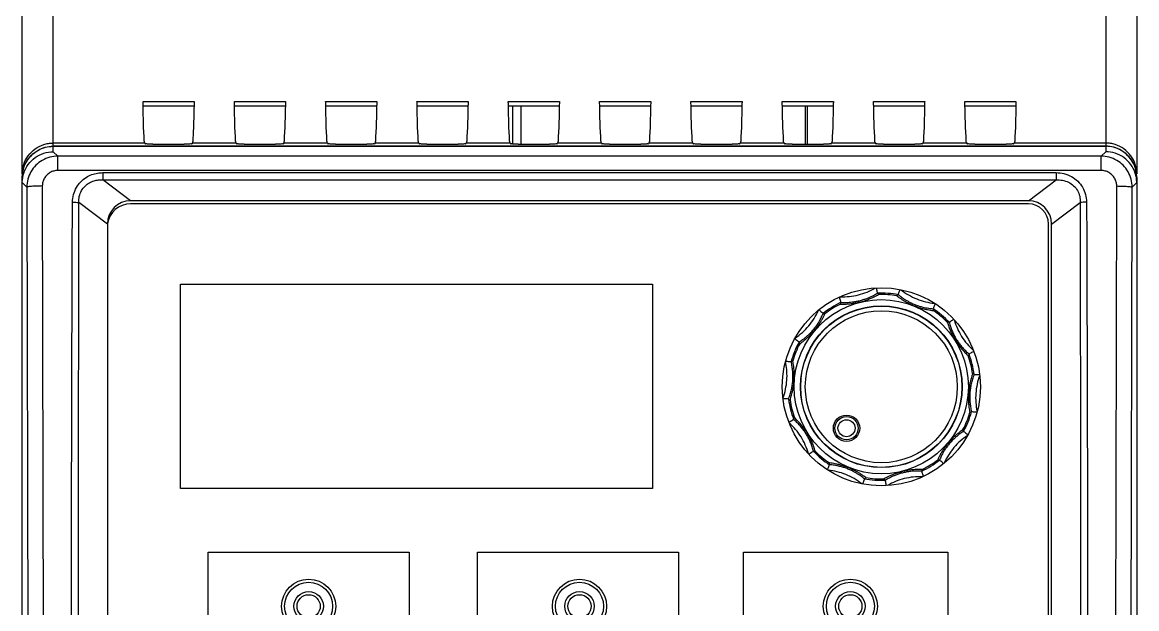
# Model space of a CAD drawing. Header units: millimetres. Extents: x 0 to 1371, y 0 to 812.
# Drawn here: x 280.2 to 352.2, y 735 to 772.9 of the extents above; entities that cross this region are included whole.
import ezdxf

# ---------------------------------------------------------------- set-up
doc = ezdxf.new("R2010")
doc.units = ezdxf.units.MM
for name, color, linetype in [('A_PWR_BD_PF4M_3PH_440V_new_BL39', 7, 'Continuous'), ('NAMEPLATE_new_view_1_BL28', 7, 'Continuous'), ('VFD_EL_FRAME_A_BODY_new_vie_BL0', 7, 'Continuous'), ('VFD_EL_FRAME_A_KEYCOVER_ne_BL22', 7, 'Continuous'), ('VFD_EL_KNOB_new_view_1_BL47', 7, 'Continuous')]:
    doc.layers.add(name, color=color, linetype=linetype)

# ---------------------------------------------------------------- blocks, each defined once
blk = doc.blocks.new('VFD_EL_FRAME_A_BODY_NEW_VIE_BL0', base_point=(182.203, 233.585))
at = {"layer": 'VFD_EL_FRAME_A_BODY_new_vie_BL0', "color": 7, "linetype": 'Continuous'}
for p, q in [((216.203, 314.585), (216.203, 288.627)), ((218.203, 312.585), (218.203, 286.836)), ((148.203, 288.627), (148.203, 306.085)), ((146.203, 286.836), (146.203, 304.085)), ((154.003, 291.522), (157.304, 291.522)), ((154.003, 291.236), (157.304, 291.236)), ((159.903, 291.522), (163.204, 291.522)), ((159.903, 291.236), (163.204, 291.236)), ((165.803, 291.522), (169.104, 291.522)), ((165.803, 291.236), (169.104, 291.236)), ((171.703, 291.522), (175.004, 291.522)), ((171.703, 291.236), (175.004, 291.236)), ((177.603, 291.522), (180.904, 291.522)), ((177.603, 291.236), (180.904, 291.236)), ((183.503, 291.522), (186.804, 291.522)), ((183.503, 291.236), (186.804, 291.236)), ((189.403, 291.522), (192.704, 291.522)), ((189.403, 291.236), (192.704, 291.236)), ((195.303, 291.522), (198.604, 291.522)), ((195.303, 291.236), (198.604, 291.236)), ((201.203, 291.522), (204.504, 291.522)), ((201.203, 291.236), (204.504, 291.236)), ((207.103, 291.522), (210.404, 291.522)), ((207.103, 291.236), (210.404, 291.236)), ((148.203, 288.835), (154.116, 288.835)), ((154.116, 288.835), (154.145, 288.777)), ((154.645, 288.76), (156.662, 288.76)), ((157.191, 288.835), (157.162, 288.777)), ((157.191, 288.835), (160.016, 288.835)), ((160.016, 288.835), (160.045, 288.777)), ((160.545, 288.76), (162.562, 288.76)), ((163.091, 288.835), (163.062, 288.777)), ((163.091, 288.835), (165.916, 288.835)), ((165.916, 288.835), (165.945, 288.777)), ((166.445, 288.76), (168.462, 288.76)), ((168.991, 288.835), (168.962, 288.777)), ((168.991, 288.835), (171.816, 288.835)), ((171.816, 288.835), (171.845, 288.777)), ((172.345, 288.76), (174.362, 288.76)), ((174.891, 288.835), (174.862, 288.777)), ((174.891, 288.835), (177.716, 288.835)), ((177.716, 288.835), (177.745, 288.777)), ((178.245, 288.76), (180.262, 288.76)), ((180.791, 288.835), (180.762, 288.777)), ((180.791, 288.835), (183.616, 288.835)), ((183.616, 288.835), (183.645, 288.777)), ((184.145, 288.76), (186.162, 288.76)), ((186.691, 288.835), (186.662, 288.777)), ((186.691, 288.835), (189.516, 288.835)), ((189.516, 288.835), (189.545, 288.777)), ((190.045, 288.76), (192.062, 288.76)), ((192.591, 288.835), (192.562, 288.777)), ((192.591, 288.835), (195.416, 288.835)), ((195.416, 288.835), (195.445, 288.777)), ((195.945, 288.76), (197.962, 288.76)), ((198.491, 288.835), (198.462, 288.777)), ((198.491, 288.835), (201.316, 288.835)), ((201.316, 288.835), (201.345, 288.777)), ((201.845, 288.76), (203.862, 288.76)), ((204.391, 288.835), (204.362, 288.777)), ((204.391, 288.835), (207.216, 288.835)), ((207.216, 288.835), (207.245, 288.777)), ((207.745, 288.76), (209.762, 288.76)), ((210.291, 288.835), (210.262, 288.777)), ((210.291, 288.835), (216.203, 288.835)), ((216.203, 288.627), (148.203, 288.627))]:
    blk.add_line(p, q, dxfattribs=at)
for points, start_tangent, end_tangent in [([(154.009, 291.236), (154.003, 291.522)], (-0.022482, 0.999747), (-0.018676, 0.999826)), ([(154.093, 288.905), (154.085, 289.057), (154.055, 289.592), (154.027, 290.422), (154.009, 291.236)], (-0.182701, 0.983169), (-0.022482, 0.999747)), ([(157.298, 291.236), (157.279, 290.422), (157.252, 289.592), (157.222, 289.057), (157.191, 288.835)], (-0.022482, -0.999747), (-0.447105, -0.894482)), ([(157.304, 291.522), (157.298, 291.236)], (-0.018676, -0.999826), (-0.022482, -0.999747)), ([(159.909, 291.236), (159.903, 291.522)], (-0.022482, 0.999747), (-0.018676, 0.999826)), ([(159.993, 288.905), (159.985, 289.057), (159.955, 289.592), (159.927, 290.422), (159.909, 291.236)], (-0.182701, 0.983169), (-0.022482, 0.999747)), ([(163.198, 291.236), (163.179, 290.422), (163.152, 289.592), (163.122, 289.057), (163.091, 288.835)], (-0.022482, -0.999747), (-0.447105, -0.894482)), ([(163.204, 291.522), (163.198, 291.236)], (-0.018676, -0.999826), (-0.022482, -0.999747)), ([(165.809, 291.236), (165.803, 291.522)], (-0.022482, 0.999747), (-0.018676, 0.999826)), ([(165.893, 288.905), (165.885, 289.057), (165.855, 289.592), (165.827, 290.422), (165.809, 291.236)], (-0.182701, 0.983169), (-0.022482, 0.999747)), ([(169.098, 291.236), (169.079, 290.422), (169.052, 289.592), (169.022, 289.057), (168.991, 288.835)], (-0.022482, -0.999747), (-0.447105, -0.894482)), ([(169.104, 291.522), (169.098, 291.236)], (-0.018676, -0.999826), (-0.022482, -0.999747)), ([(171.709, 291.236), (171.703, 291.522)], (-0.022482, 0.999747), (-0.018676, 0.999826)), ([(171.793, 288.905), (171.785, 289.057), (171.755, 289.592), (171.727, 290.422), (171.709, 291.236)], (-0.182701, 0.983169), (-0.022482, 0.999747)), ([(174.998, 291.236), (174.979, 290.422), (174.952, 289.592), (174.922, 289.057), (174.891, 288.835)], (-0.022482, -0.999747), (-0.447105, -0.894482)), ([(175.004, 291.522), (174.998, 291.236)], (-0.018676, -0.999826), (-0.022482, -0.999747)), ([(177.609, 291.236), (177.603, 291.522)], (-0.022482, 0.999747), (-0.018676, 0.999826)), ([(177.693, 288.905), (177.685, 289.057), (177.655, 289.592), (177.627, 290.422), (177.609, 291.236)], (-0.182701, 0.983169), (-0.022482, 0.999747)), ([(180.898, 291.236), (180.879, 290.422), (180.852, 289.592), (180.822, 289.057), (180.791, 288.835)], (-0.022482, -0.999747), (-0.447105, -0.894482)), ([(180.904, 291.522), (180.898, 291.236)], (-0.018676, -0.999826), (-0.022482, -0.999747)), ([(183.509, 291.236), (183.503, 291.522)], (-0.022482, 0.999747), (-0.018676, 0.999826)), ([(183.593, 288.905), (183.585, 289.057), (183.555, 289.592), (183.527, 290.422), (183.509, 291.236)], (-0.182701, 0.983169), (-0.022482, 0.999747)), ([(186.798, 291.236), (186.779, 290.422), (186.752, 289.592), (186.722, 289.057), (186.691, 288.835)], (-0.022482, -0.999747), (-0.447105, -0.894482)), ([(186.804, 291.522), (186.798, 291.236)], (-0.018676, -0.999826), (-0.022482, -0.999747)), ([(189.409, 291.236), (189.403, 291.522)], (-0.022482, 0.999747), (-0.018676, 0.999826)), ([(189.493, 288.905), (189.485, 289.057), (189.455, 289.592), (189.427, 290.422), (189.409, 291.236)], (-0.182701, 0.983169), (-0.022482, 0.999747)), ([(192.698, 291.236), (192.679, 290.422), (192.652, 289.592), (192.622, 289.057), (192.591, 288.835)], (-0.022482, -0.999747), (-0.447105, -0.894482)), ([(192.704, 291.522), (192.698, 291.236)], (-0.018676, -0.999826), (-0.022482, -0.999747)), ([(195.309, 291.236), (195.303, 291.522)], (-0.022482, 0.999747), (-0.018676, 0.999826)), ([(195.393, 288.905), (195.385, 289.057), (195.355, 289.592), (195.327, 290.422), (195.309, 291.236)], (-0.182701, 0.983169), (-0.022482, 0.999747)), ([(198.598, 291.236), (198.579, 290.422), (198.552, 289.592), (198.522, 289.057), (198.491, 288.835)], (-0.022482, -0.999747), (-0.447105, -0.894482)), ([(198.604, 291.522), (198.598, 291.236)], (-0.018676, -0.999826), (-0.022482, -0.999747)), ([(201.209, 291.236), (201.203, 291.522)], (-0.022482, 0.999747), (-0.018676, 0.999826)), ([(201.293, 288.905), (201.285, 289.057), (201.255, 289.592), (201.227, 290.422), (201.209, 291.236)], (-0.182701, 0.983169), (-0.022482, 0.999747)), ([(204.498, 291.236), (204.479, 290.422), (204.452, 289.592), (204.422, 289.057), (204.391, 288.835)], (-0.022482, -0.999747), (-0.447105, -0.894482)), ([(204.504, 291.522), (204.498, 291.236)], (-0.018676, -0.999826), (-0.022482, -0.999747)), ([(207.109, 291.236), (207.103, 291.522)], (-0.022482, 0.999747), (-0.018676, 0.999826)), ([(207.193, 288.905), (207.185, 289.057), (207.155, 289.592), (207.127, 290.422), (207.109, 291.236)], (-0.182701, 0.983169), (-0.022482, 0.999747)), ([(210.398, 291.236), (210.379, 290.422), (210.352, 289.592), (210.322, 289.057), (210.291, 288.835)], (-0.022482, -0.999747), (-0.447105, -0.894482)), ([(210.404, 291.522), (210.398, 291.236)], (-0.018676, -0.999826), (-0.022482, -0.999747)), ([(146.203, 286.836), (146.301, 287.454), (146.585, 288.011), (147.028, 288.453), (147.585, 288.737), (147.891, 288.81)], (0, 1), (0.98769, 0.156426)), ([(147.891, 288.81), (148.203, 288.835)], (0.98769, 0.156426), (1, 0)), ([(154.116, 288.835), (154.093, 288.905)], (-0.447105, 0.894482), (-0.182701, 0.983169)), ([(154.645, 288.76), (154.457, 288.761), (154.295, 288.765), (154.185, 288.77), (154.145, 288.777)], (-1, 0), (-0.447105, 0.894482)), ([(157.162, 288.777), (157.122, 288.77), (157.012, 288.765), (156.85, 288.761), (156.662, 288.76)], (-0.447105, -0.894482), (-1, 0)), ([(160.016, 288.835), (159.993, 288.905)], (-0.447105, 0.894482), (-0.182701, 0.983169)), ([(160.545, 288.76), (160.357, 288.761), (160.195, 288.765), (160.085, 288.77), (160.045, 288.777)], (-1, 0), (-0.447105, 0.894482)), ([(163.062, 288.777), (163.022, 288.77), (162.912, 288.765), (162.75, 288.761), (162.562, 288.76)], (-0.447105, -0.894482), (-1, 0)), ([(165.916, 288.835), (165.893, 288.905)], (-0.447105, 0.894482), (-0.182701, 0.983169)), ([(166.445, 288.76), (166.257, 288.761), (166.095, 288.765), (165.985, 288.77), (165.945, 288.777)], (-1, 0), (-0.447105, 0.894482)), ([(168.962, 288.777), (168.922, 288.77), (168.812, 288.765), (168.65, 288.761), (168.462, 288.76)], (-0.447105, -0.894482), (-1, 0)), ([(171.816, 288.835), (171.793, 288.905)], (-0.447105, 0.894482), (-0.182701, 0.983169)), ([(172.345, 288.76), (172.157, 288.761), (171.995, 288.765), (171.885, 288.77), (171.845, 288.777)], (-1, 0), (-0.447105, 0.894482)), ([(174.862, 288.777), (174.822, 288.77), (174.712, 288.765), (174.55, 288.761), (174.362, 288.76)], (-0.447105, -0.894482), (-1, 0)), ([(177.716, 288.835), (177.693, 288.905)], (-0.447105, 0.894482), (-0.182701, 0.983169)), ([(178.245, 288.76), (178.057, 288.761), (177.895, 288.765), (177.785, 288.77), (177.745, 288.777)], (-1, 0), (-0.447105, 0.894482)), ([(180.762, 288.777), (180.722, 288.77), (180.612, 288.765), (180.45, 288.761), (180.262, 288.76)], (-0.447105, -0.894482), (-1, 0)), ([(183.616, 288.835), (183.593, 288.905)], (-0.447105, 0.894482), (-0.182701, 0.983169)), ([(184.145, 288.76), (183.957, 288.761), (183.795, 288.765), (183.685, 288.77), (183.645, 288.777)], (-1, 0), (-0.447105, 0.894482)), ([(186.662, 288.777), (186.622, 288.77), (186.512, 288.765), (186.35, 288.761), (186.162, 288.76)], (-0.447105, -0.894482), (-1, 0)), ([(189.516, 288.835), (189.493, 288.905)], (-0.447105, 0.894482), (-0.182701, 0.983169)), ([(190.045, 288.76), (189.857, 288.761), (189.695, 288.765), (189.585, 288.77), (189.545, 288.777)], (-1, 0), (-0.447105, 0.894482)), ([(192.562, 288.777), (192.522, 288.77), (192.412, 288.765), (192.25, 288.761), (192.062, 288.76)], (-0.447105, -0.894482), (-1, 0)), ([(195.416, 288.835), (195.393, 288.905)], (-0.447105, 0.894482), (-0.182701, 0.983169)), ([(195.945, 288.76), (195.757, 288.761), (195.595, 288.765), (195.485, 288.77), (195.445, 288.777)], (-1, 0), (-0.447105, 0.894482)), ([(198.462, 288.777), (198.422, 288.77), (198.312, 288.765), (198.15, 288.761), (197.962, 288.76)], (-0.447105, -0.894482), (-1, 0)), ([(201.316, 288.835), (201.293, 288.905)], (-0.447105, 0.894482), (-0.182701, 0.983169)), ([(201.845, 288.76), (201.657, 288.761), (201.495, 288.765), (201.385, 288.77), (201.345, 288.777)], (-1, 0), (-0.447105, 0.894482)), ([(204.362, 288.777), (204.322, 288.77), (204.212, 288.765), (204.05, 288.761), (203.862, 288.76)], (-0.447105, -0.894482), (-1, 0)), ([(207.216, 288.835), (207.193, 288.905)], (-0.447105, 0.894482), (-0.182701, 0.983169)), ([(207.745, 288.76), (207.557, 288.761), (207.395, 288.765), (207.285, 288.77), (207.245, 288.777)], (-1, 0), (-0.447105, 0.894482)), ([(210.262, 288.777), (210.222, 288.77), (210.112, 288.765), (209.95, 288.761), (209.762, 288.76)], (-0.447105, -0.894482), (-1, 0)), ([(216.516, 288.81), (216.203, 288.835)], (-0.98769, 0.156427), (-1, 0)), ([(218.203, 286.836), (218.106, 287.454), (217.821, 288.011), (217.379, 288.453), (216.821, 288.737), (216.516, 288.81)], (0, 1), (-0.98769, 0.156427)), ([(146.203, 286.626), (146.301, 287.244), (146.586, 287.802), (147.028, 288.245), (147.586, 288.529), (147.696, 288.561)], (0, 1), (0.967352, 0.253436)), ([(147.696, 288.561), (148.203, 288.627)], (0.967352, 0.253436), (1, 0)), ([(216.711, 288.561), (216.203, 288.627)], (-0.967352, 0.253436), (-1, 0)), ([(218.203, 286.626), (218.105, 287.244), (217.821, 287.802), (217.379, 288.245), (216.821, 288.529), (216.711, 288.561)], (0, 1), (-0.967352, 0.253436))]:
    blk.add_spline(points, degree=3, dxfattribs=dict(at, start_tangent=start_tangent, end_tangent=end_tangent))
blk = doc.blocks.new('VFD_EL_FRAME_A_KEYCOVER_NE_BL22', base_point=(182.203, 233.585))
at = {"layer": 'VFD_EL_FRAME_A_KEYCOVER_ne_BL22', "color": 7, "linetype": 'Continuous'}
for p, q in [((148.203, 288.273), (148.203, 288.622)), ((148.203, 288.622), (216.203, 288.622)), ((148.203, 288.273), (148.495, 287.981)), ((215.912, 287.981), (216.203, 288.273)), ((216.203, 288.622), (216.203, 288.273)), ((148.495, 287.058), (148.495, 287.981)), ((215.912, 287.981), (148.495, 287.981)), ((215.912, 287.058), (215.912, 287.981)), ((146.203, 180.897), (146.203, 286.621)), ((215.912, 287.058), (148.495, 287.058)), ((151.412, 286.917), (151.412, 286.444)), ((212.995, 286.917), (212.995, 286.444)), ((218.203, 286.621), (218.203, 180.897)), ((146.203, 286.274), (146.497, 285.98)), ((146.497, 285.98), (146.597, 236.231)), ((147.497, 286.056), (147.596, 236.24)), ((153.203, 285.1), (151.412, 286.444)), ((151.412, 286.444), (212.995, 286.444)), ((211.203, 285.1), (212.995, 286.444)), ((216.811, 236.24), (216.91, 286.056)), ((217.81, 236.231), (217.909, 285.98)), ((217.909, 285.98), (218.203, 286.274)), ((151.703, 283.6), (149.852, 284.988)), ((211.203, 285.1), (153.203, 285.1)), ((212.703, 283.6), (214.555, 284.988)), ((151.703, 283.6), (151.703, 243.6)), ((212.703, 243.6), (212.703, 283.6))]:
    blk.add_line(p, q, dxfattribs=at)
for centre, radius in [((164.703, 258.9), 1.75), ((182.203, 258.9), 1.75), ((199.703, 258.9), 1.75), ((164.703, 258.9), 1.55), ((182.203, 258.9), 1.55), ((199.703, 258.9), 1.55), ((164.703, 258.9), 0.95), ((164.703, 258.9), 0.75), ((182.203, 258.9), 0.95), ((182.203, 258.9), 0.75), ((199.703, 258.9), 0.95), ((199.703, 258.9), 0.75)]:
    blk.add_circle(centre, radius, dxfattribs=at)
for centre, start, end in [((153.203, 283.6), 90, 180), ((211.203, 283.6), 0, 90)]:
    blk.add_arc(centre, 1.5, start, end, dxfattribs=at)
for points, start_tangent, end_tangent in [([(146.221, 286.884), (146.272, 287.139), (146.471, 287.622), (146.789, 288.036), (147.204, 288.354), (147.686, 288.554), (148.203, 288.622)], (0.131652, 0.991296), (1, 0)), ([(146.228, 286.586), (146.301, 286.891), (146.586, 287.448), (147.028, 287.891), (147.586, 288.175), (148.203, 288.273)], (0.156701, 0.987646), (1, 0.000343)), ([(218.186, 286.884), (218.135, 287.139), (217.935, 287.622), (217.618, 288.036), (217.203, 288.354), (216.721, 288.554), (216.203, 288.622)], (-0.131652, 0.991296), (-1, 0)), ([(218.179, 286.586), (218.105, 286.891), (217.821, 287.448), (217.379, 287.891), (216.821, 288.175), (216.203, 288.273)], (-0.156701, 0.987646), (-1, 0.000343)), ([(148.495, 287.981), (147.978, 287.913), (147.496, 287.713), (147.082, 287.395), (146.765, 286.981), (146.565, 286.498), (146.497, 285.98)], (-1, -0.000515), (0.000625, -1)), ([(217.909, 285.98), (217.842, 286.498), (217.642, 286.981), (217.325, 287.395), (216.911, 287.713), (216.429, 287.913), (215.912, 287.981)], (0.000625, 1), (-1, 0.000515)), ([(146.203, 286.621), (146.221, 286.884)], (0, 1), (0.131652, 0.991296)), ([(146.203, 286.273), (146.228, 286.586)], (0, 1), (0.156701, 0.987646)), ([(148.495, 287.058), (148.238, 287.024), (147.996, 286.924), (147.788, 286.764), (147.63, 286.556), (147.53, 286.314), (147.497, 286.056)], (-1, -0.000348), (0.001939, -0.999998)), ([(149.442, 285.006), (149.508, 285.497), (149.697, 285.955), (149.983, 286.332), (150.324, 286.607), (150.693, 286.789), (151.062, 286.888), (151.412, 286.917)], (0.004103, 0.999992), (1, 0.000002)), ([(151.412, 286.917), (172.09, 286.917), (192.618, 286.917), (212.995, 286.917)], (1, 0), (1, 0)), ([(212.995, 286.917), (213.503, 286.854), (213.99, 286.662), (214.395, 286.36), (214.701, 285.97), (214.896, 285.509), (214.965, 285.006)], (1, 0.000049), (0.003053, -0.999995)), ([(216.91, 286.056), (216.877, 286.314), (216.777, 286.556), (216.618, 286.764), (216.411, 286.924), (216.169, 287.024), (215.912, 287.058)], (0.00194, 0.999998), (-1, 0.000348)), ([(218.203, 286.273), (218.179, 286.586)], (0, 1), (-0.156701, 0.987646)), ([(218.203, 286.621), (218.186, 286.884)], (0, 1), (-0.131652, 0.991296)), ([(147.497, 286.056), (147.12, 286.05), (146.799, 286.033), (146.581, 286.009), (146.497, 285.98)], (-0.999998, -0.00198), (-0.325298, -0.945612)), ([(149.852, 284.988), (149.887, 285.385), (150.03, 285.754), (150.259, 286.052), (150.536, 286.26), (150.837, 286.388), (151.134, 286.444), (151.412, 286.444)], (-0.055428, 0.998463), (0.996135, -0.087833)), ([(212.995, 286.444), (213.401, 286.428), (213.797, 286.299), (214.127, 286.072), (214.371, 285.764), (214.519, 285.391), (214.555, 284.988)], (0.996128, 0.087913), (-0.055773, -0.998443)), ([(216.91, 286.056), (217.286, 286.05), (217.608, 286.033), (217.826, 286.009), (217.909, 285.98)], (0.999998, -0.00198), (0.325297, -0.945612)), ([(149.345, 240.799), (149.367, 254.89), (149.396, 269.595), (149.442, 285.006)], (0.001401, 0.999999), (0.003745, 0.999993)), ([(149.442, 285.006), (149.6, 285.004), (149.741, 284.998), (149.852, 284.988)], (0.999993, -0.003683), (0.993714, -0.111949)), ([(149.819, 240.773), (149.83, 254.866), (149.842, 269.574), (149.852, 284.988)], (0.00081, 1), (0.000355, 1)), ([(214.965, 285.006), (214.807, 285.004), (214.666, 284.998), (214.555, 284.988)], (-0.999993, -0.003722), (-0.993717, -0.111919)), ([(214.555, 284.988), (214.565, 269.567), (214.577, 254.86), (214.588, 240.773)], (0.000355, -1), (0.00081, -1)), ([(214.965, 285.006), (215.011, 269.589), (215.04, 254.884), (215.062, 240.799)], (0.003744, -0.999993), (0.001401, -0.999999))]:
    blk.add_spline(points, degree=3, dxfattribs=dict(at, start_tangent=start_tangent, end_tangent=end_tangent))
blk = doc.blocks.new('NAMEPLATE_NEW_VIEW_1_BL28', base_point=(182.096, 263.5))
at = {"layer": 'NAMEPLATE_new_view_1_BL28', "color": 7, "linetype": 'Continuous'}
for p, q in [((211.203, 284.9), (153.203, 284.9)), ((212.503, 243.6), (212.503, 283.6)), ((156.423, 266.52), (156.423, 279.72)), ((156.423, 279.72), (186.923, 279.72)), ((186.923, 279.72), (186.923, 266.52)), ((186.923, 266.52), (156.423, 266.52)), ((158.203, 255.4), (158.203, 262.4)), ((158.203, 262.4), (171.203, 262.4)), ((171.203, 262.4), (171.203, 255.4)), ((175.603, 255.4), (175.603, 262.4)), ((175.603, 262.4), (188.603, 262.4)), ((188.603, 262.4), (188.603, 255.4)), ((192.803, 255.4), (192.803, 262.4)), ((192.803, 262.4), (206.003, 262.4)), ((206.003, 262.4), (206.003, 255.4)), ((171.203, 255.4), (158.203, 255.4)), ((188.603, 255.4), (175.603, 255.4)), ((206.003, 255.4), (192.803, 255.4)), ((158.203, 245.7), (158.203, 252.7)), ((158.203, 252.7), (171.203, 252.7)), ((171.203, 252.7), (171.203, 245.7)), ((175.603, 245.7), (175.603, 252.7)), ((175.603, 252.7), (188.603, 252.7)), ((188.603, 252.7), (188.603, 245.7)), ((192.803, 245.7), (192.803, 252.7)), ((192.803, 252.7), (206.003, 252.7)), ((206.003, 252.7), (206.003, 245.7)), ((171.203, 245.7), (158.203, 245.7)), ((188.603, 245.7), (175.603, 245.7)), ((206.003, 245.7), (192.803, 245.7))]:
    blk.add_line(p, q, dxfattribs=at)
blk.add_circle((201.703, 273.085), 6.4, dxfattribs=at)
for centre, radius, start, end in [((153.203, 283.385), 1.515, 90, 171.82877), ((211.203, 283.6), 1.3, 0, 90), ((211.203, 243.413), 1.313, 270, 8.17123)]:
    blk.add_arc(centre, radius, start, end, dxfattribs=at)
blk = doc.blocks.new('A_PWR_BD_PF4M_3PH_440V_NEW_BL39', base_point=(175.478, 233.585))
at = {"layer": 'A_PWR_BD_PF4M_3PH_440V_new_BL39', "color": 7, "linetype": 'Continuous'}
for p, q in [((177.903, 288.777), (177.903, 291.236)), ((178.403, 291.236), (178.403, 288.76)), ((196.803, 288.76), (196.803, 291.236)), ((196.903, 291.236), (196.903, 288.76))]:
    blk.add_line(p, q, dxfattribs=at)
blk = doc.blocks.new('VFD_EL_KNOB_NEW_VIEW_1_BL47', base_point=(201.703, 273.085))
at = {"layer": 'VFD_EL_KNOB_new_view_1_BL47', "color": 7, "linetype": 'Continuous'}
for centre, radius in [((201.703, 273.085), 5.628), ((201.703, 273.085), 5.227), ((201.703, 273.085), 5.21), ((201.703, 273.085), 4.91), ((199.454, 270.404), 0.85), ((199.454, 270.404), 0.75), ((199.454, 270.404), 0.55)]:
    blk.add_circle(centre, radius, dxfattribs=at)
for radius, start, end in [(6.047, 79.57807, 92.42193), (5.959, 80.26272, 91.73757), (6.047, 115.57807, 128.42193), (5.959, 116.2625, 127.73732), (6.047, 43.57807, 56.42193), (5.959, 44.2629, 55.73793), (6.047, 151.57807, 164.42193), (5.959, 152.26223, 163.74704), (5.959, 8.25039, 19.73673), (6.047, 7.57807, 20.42193), (6.047, 187.57807, 200.42193), (5.959, 188.2504, 199.7368), (6.047, 331.57807, 344.42193), (5.959, 332.26223, 343.74706), (6.047, 223.57807, 236.42193), (5.959, 224.2628, 235.73793), (6.047, 295.57807, 308.42193), (5.959, 296.2625, 307.73732), (6.047, 259.57807, 272.42193), (5.959, 260.26272, 271.73757)]:
    blk.add_arc((201.703, 273.085), radius, start, end, dxfattribs=at)
for points, start_tangent, end_tangent in [([(199.043, 278.902), (200.223, 279.023), (201.312, 279.464)], (0.999256, -0.038576), (0.865606, 0.500726)), ([(201.372, 279.468), (201.392, 279.372), (201.418, 279.249), (201.443, 279.127)], (0.205585, -0.978639), (0.202585, -0.979265)), ([(202.802, 279.032), (202.844, 279.149), (202.887, 279.268), (202.921, 279.363)], (0.336901, 0.94154), (0.339814, 0.940493)), ([(199.097, 278.542), (199.062, 278.662), (199.027, 278.782), (198.999, 278.88)], (-0.280865, 0.959747), (-0.277892, 0.960612)), ([(199.067, 278.429), (199.233, 278.427), (199.421, 278.431), (199.635, 278.446), (199.88, 278.475), (200.16, 278.525), (200.468, 278.6), (200.751, 278.689), (200.992, 278.781), (201.197, 278.871), (201.372, 278.958), (201.523, 279.041)], (0.99952, -0.030993), (0.867973, 0.496612)), ([(199.097, 278.542), (199.227, 278.536), (199.373, 278.534), (199.536, 278.538), (199.721, 278.55), (199.929, 278.574), (200.166, 278.616), (200.42, 278.678), (200.658, 278.753), (200.864, 278.831), (201.041, 278.909), (201.193, 278.985), (201.326, 279.058), (201.443, 279.127)], (0.997861, -0.065378), (0.850365, 0.526193)), ([(201.443, 279.127), (201.445, 279.127), (201.448, 279.126)], (0.202573, -0.979267), (0.995981, -0.089562)), ([(201.448, 279.126), (201.47, 279.115), (201.496, 279.086), (201.523, 279.041)], (0.995981, -0.089562), (0.466078, -0.884744)), ([(202.797, 279.032), (202.774, 279.024), (202.744, 278.999), (202.711, 278.958)], (-0.998753, 0.049924), (-0.584673, -0.811269)), ([(202.711, 278.958), (202.841, 278.861), (202.992, 278.757), (203.169, 278.645), (203.377, 278.528), (203.624, 278.406), (203.91, 278.286), (204.197, 278.188), (204.455, 278.116), (204.682, 278.067), (204.881, 278.033), (205.058, 278.01)], (0.790412, -0.612576), (0.994106, -0.108412)), ([(202.797, 279.032), (202.8, 279.032), (202.802, 279.032)], (0.998753, -0.049924), (0.336898, 0.941541)), ([(202.802, 279.032), (202.902, 278.952), (203.015, 278.867), (203.146, 278.776), (203.297, 278.68), (203.473, 278.581), (203.681, 278.477), (203.917, 278.378), (204.157, 278.294), (204.378, 278.233), (204.574, 278.19), (204.748, 278.16), (204.904, 278.139), (205.044, 278.127)], (0.768858, -0.63942), (0.997248, -0.074134)), ([(202.97, 279.355), (203.996, 278.759), (205.136, 278.476)], (0.78574, -0.618556), (0.994609, -0.103695)), ([(196.132, 276.227), (197.015, 277.019), (197.637, 278.015)], (0.831089, 0.556139), (0.405971, 0.913886)), ([(197.684, 278.054), (197.756, 277.988), (197.849, 277.904), (197.941, 277.82)], (0.741552, -0.670896), (0.739492, -0.673165)), ([(199.093, 278.539), (199.079, 278.519), (199.07, 278.481), (199.067, 278.429)], (-0.837353, -0.546663), (0.003841, -0.999993)), ([(199.093, 278.539), (199.095, 278.541), (199.097, 278.542)], (0.837353, 0.546663), (-0.280871, 0.959746)), ([(205.187, 278.443), (205.147, 278.354), (205.095, 278.24), (205.044, 278.127)], (-0.408908, -0.912576), (-0.411703, -0.911318)), ([(205.044, 278.127), (205.046, 278.124), (205.048, 278.123)], (-0.411717, -0.911312), (0.753123, -0.65788)), ([(205.048, 278.123), (205.059, 278.1), (205.063, 278.062), (205.058, 278.01)], (0.753123, -0.65788), (-0.142974, -0.989726)), ([(196.387, 275.968), (196.499, 276.042), (196.621, 276.128), (196.755, 276.23), (196.901, 276.353), (197.059, 276.501), (197.231, 276.681), (197.398, 276.882), (197.542, 277.079), (197.657, 277.257), (197.751, 277.419), (197.827, 277.566), (197.889, 277.699), (197.941, 277.82)], (0.845714, 0.533636), (0.378672, 0.925531)), ([(196.429, 275.858), (196.568, 275.957), (196.721, 276.074), (196.89, 276.217), (197.077, 276.39), (197.279, 276.603), (197.483, 276.847), (197.653, 277.08), (197.789, 277.289), (197.897, 277.477), (197.985, 277.646), (198.056, 277.797)], (0.826846, 0.562428), (0.410305, 0.911949)), ([(197.941, 277.82), (197.943, 277.821), (197.946, 277.822)], (0.739486, -0.673172), (0.858409, 0.512966)), ([(197.946, 277.822), (197.97, 277.826), (198.008, 277.818), (198.056, 277.797)], (0.858409, 0.512966), (0.897104, -0.44182)), ([(206.084, 277.253), (206.06, 277.261), (206.021, 277.257), (205.971, 277.244)], (-0.77867, 0.627434), (-0.949869, -0.312647)), ([(205.971, 277.244), (206.062, 276.963), (206.171, 276.691), (206.292, 276.433), (206.425, 276.191), (206.569, 275.961), (206.728, 275.737), (206.907, 275.515), (207.102, 275.3), (207.312, 275.097)], (0.279401, -0.960174), (0.740515, -0.67204)), ([(206.084, 277.253), (206.086, 277.252), (206.088, 277.251)], (0.77867, -0.627434), (0.826059, 0.563584)), ([(206.088, 277.251), (206.191, 277.321), (206.295, 277.391), (206.379, 277.448)], (0.825982, 0.563697), (0.827723, 0.561137)), ([(206.088, 277.251), (206.168, 276.978), (206.266, 276.714), (206.378, 276.464), (206.503, 276.232), (206.64, 276.014), (206.794, 275.8), (206.969, 275.59), (207.162, 275.389), (207.369, 275.2)], (0.246174, -0.969226), (0.763219, -0.64614)), ([(206.413, 277.413), (206.893, 276.328), (207.649, 275.429)], (0.272099, -0.962269), (0.743706, -0.668507)), ([(196.387, 275.968), (196.288, 276.044), (196.189, 276.121), (196.109, 276.183)], (-0.79135, 0.611363), (-0.789453, 0.613811)), ([(196.386, 275.963), (196.386, 275.938), (196.401, 275.902), (196.429, 275.858)], (-0.356112, -0.934443), (0.590888, -0.806754)), ([(196.386, 275.963), (196.387, 275.966), (196.387, 275.968)], (0.356112, 0.934443), (-0.791356, 0.611356)), ([(207.37, 275.195), (207.366, 275.17), (207.346, 275.137), (207.312, 275.097)], (0.222587, -0.974913), (-0.69741, -0.716673)), ([(207.671, 275.373), (207.587, 275.324), (207.478, 275.262), (207.369, 275.2)], (-0.867212, -0.497939), (-0.868734, -0.495279)), ([(207.369, 275.2), (207.369, 275.198), (207.37, 275.195)], (-0.868673, -0.495386), (0.222587, -0.974913)), ([(195.349, 272.352), (195.599, 273.512), (195.534, 274.593)], (0.345555, 0.938399), (-0.187347, 0.982294)), ([(195.517, 274.676), (195.516, 274.683)], (-0.206931, 0.978356), (-0.208732, 0.977973)), ([(195.534, 274.593), (195.517, 274.676)], (-0.187347, 0.982294), (-0.206931, 0.978356)), ([(195.531, 274.742), (195.628, 274.732), (195.753, 274.718), (195.876, 274.704)], (0.994271, -0.106893), (0.993938, -0.10994)), ([(195.708, 272.292), (195.816, 272.6), (195.896, 272.9), (195.95, 273.194), (195.982, 273.485), (195.991, 273.778), (195.978, 274.077), (195.941, 274.385), (195.876, 274.704)], (0.37054, 0.928816), (-0.237668, 0.971346)), ([(195.806, 272.23), (195.909, 272.549), (195.985, 272.864), (196.038, 273.173), (196.069, 273.479), (196.081, 273.787), (196.071, 274.1), (196.04, 274.422), (195.983, 274.753)], (0.338398, 0.941003), (-0.204131, 0.978944)), ([(195.876, 274.704), (195.878, 274.706), (195.879, 274.709)], (0.993964, -0.109704), (0.392968, 0.919552)), ([(195.879, 274.709), (195.897, 274.727), (195.932, 274.742), (195.983, 274.754)], (0.392968, 0.919552), (0.985461, 0.169899)), ([(207.601, 273.94), (207.498, 273.621), (207.422, 273.307), (207.369, 272.997), (207.338, 272.691), (207.326, 272.383), (207.336, 272.07), (207.367, 271.748), (207.424, 271.417)], (-0.338398, -0.941003), (0.204131, -0.978944)), ([(207.699, 273.878), (207.591, 273.57), (207.511, 273.27), (207.457, 272.976), (207.425, 272.685), (207.416, 272.392), (207.429, 272.094), (207.466, 271.786), (207.531, 271.466)], (-0.37054, -0.928816), (0.237668, -0.971346)), ([(207.697, 273.882), (207.682, 273.902), (207.649, 273.922), (207.6, 273.941)], (-0.261166, 0.965294), (-0.952222, 0.305408)), ([(207.697, 273.882), (207.698, 273.88), (207.699, 273.878)], (0.261166, -0.965294), (0.999559, -0.029698)), ([(207.699, 273.878), (207.824, 273.874), (207.949, 273.87), (208.05, 273.867)], (0.999566, -0.02946), (0.99947, -0.032556)), ([(208.058, 273.818), (207.808, 272.658), (207.891, 271.487)], (-0.345555, -0.938399), (0.208732, -0.977973)), ([(195.708, 272.292), (195.583, 272.296), (195.458, 272.3), (195.356, 272.303)], (-0.999566, 0.02946), (-0.99947, 0.032556)), ([(195.71, 272.288), (195.709, 272.29), (195.708, 272.292)], (-0.261166, 0.965294), (-0.999559, 0.029698)), ([(195.71, 272.288), (195.725, 272.268), (195.758, 272.248), (195.806, 272.229)], (0.261166, -0.965294), (0.952222, -0.305408)), ([(207.528, 271.461), (207.51, 271.444), (207.475, 271.428), (207.424, 271.416)], (-0.392968, -0.919552), (-0.985461, -0.169899)), ([(207.531, 271.466), (207.529, 271.464), (207.528, 271.461)], (-0.993964, 0.109704), (-0.392968, -0.919552)), ([(207.876, 271.428), (207.779, 271.438), (207.654, 271.452), (207.531, 271.466)], (-0.994271, 0.106893), (-0.993938, 0.10994)), ([(195.736, 270.798), (195.82, 270.846), (195.929, 270.908), (196.037, 270.97)], (0.867212, 0.497939), (0.868734, 0.495279)), ([(196.994, 268.757), (196.514, 269.842), (195.758, 270.741)], (-0.272099, 0.962269), (-0.743706, 0.668507)), ([(196.037, 270.975), (196.041, 271), (196.06, 271.033), (196.095, 271.073)], (-0.222587, 0.974913), (0.69741, 0.716673)), ([(196.037, 270.97), (196.037, 270.973), (196.037, 270.975)], (0.868673, 0.495386), (-0.222587, 0.974913)), ([(197.319, 268.92), (197.239, 269.193), (197.141, 269.457), (197.029, 269.706), (196.904, 269.939), (196.767, 270.157), (196.613, 270.37), (196.438, 270.58), (196.245, 270.781), (196.037, 270.97)], (-0.246174, 0.969226), (-0.763219, 0.64614)), ([(197.436, 268.926), (197.344, 269.207), (197.236, 269.479), (197.114, 269.737), (196.982, 269.979), (196.838, 270.209), (196.678, 270.434), (196.5, 270.655), (196.305, 270.87), (196.095, 271.073)], (-0.279401, 0.960175), (-0.740515, 0.672039)), ([(206.978, 270.312), (206.839, 270.213), (206.686, 270.096), (206.517, 269.953), (206.33, 269.78), (206.128, 269.567), (205.924, 269.323), (205.754, 269.09), (205.618, 268.881), (205.51, 268.693), (205.422, 268.524), (205.351, 268.373)], (-0.826846, -0.562428), (-0.410305, -0.911949)), ([(207.02, 270.202), (206.908, 270.129), (206.785, 270.042), (206.652, 269.94), (206.506, 269.817), (206.347, 269.669), (206.176, 269.489), (206.008, 269.288), (205.865, 269.091), (205.75, 268.913), (205.656, 268.751), (205.58, 268.604), (205.518, 268.471), (205.466, 268.35)], (-0.845714, -0.533636), (-0.378672, -0.925531)), ([(207.021, 270.207), (207.021, 270.232), (207.006, 270.268), (206.978, 270.312)], (0.356112, 0.934443), (-0.590888, 0.806754)), ([(207.021, 270.207), (207.02, 270.205), (207.02, 270.202)], (-0.356112, -0.934443), (0.791356, -0.611356)), ([(207.02, 270.202), (207.118, 270.126), (207.218, 270.049), (207.298, 269.987)], (0.79135, -0.611363), (0.789453, -0.613811)), ([(207.275, 269.943), (206.391, 269.151), (205.77, 268.155)], (-0.831089, -0.556139), (-0.405971, -0.913886)), ([(197.319, 268.92), (197.216, 268.849), (197.112, 268.779), (197.028, 268.722)], (-0.825982, -0.563697), (-0.827723, -0.561137)), ([(197.323, 268.917), (197.321, 268.919), (197.319, 268.92)], (-0.77867, 0.627434), (-0.826059, -0.563584)), ([(197.323, 268.917), (197.347, 268.91), (197.385, 268.913), (197.436, 268.926)], (0.77867, -0.627434), (0.949869, 0.312647)), ([(198.22, 267.727), (198.26, 267.816), (198.311, 267.93), (198.363, 268.044)], (0.408908, 0.912576), (0.411703, 0.911318)), ([(198.359, 268.048), (198.348, 268.07), (198.344, 268.108), (198.349, 268.16)], (-0.753123, 0.65788), (0.142974, 0.989726)), ([(200.696, 267.212), (200.566, 267.309), (200.415, 267.413), (200.238, 267.525), (200.03, 267.642), (199.783, 267.764), (199.497, 267.884), (199.21, 267.982), (198.952, 268.054), (198.725, 268.103), (198.526, 268.137), (198.349, 268.16)], (-0.790412, 0.612576), (-0.994106, 0.108412)), ([(198.363, 268.044), (198.361, 268.046), (198.359, 268.048)], (0.411717, 0.911312), (-0.753123, 0.65788)), ([(200.605, 267.138), (200.505, 267.218), (200.392, 267.303), (200.261, 267.394), (200.11, 267.49), (199.934, 267.59), (199.726, 267.693), (199.49, 267.793), (199.25, 267.876), (199.029, 267.937), (198.833, 267.981), (198.659, 268.011), (198.503, 268.031), (198.363, 268.044)], (-0.768858, 0.63942), (-0.997248, 0.074134)), ([(205.461, 268.348), (205.436, 268.344), (205.399, 268.352), (205.351, 268.373)], (-0.858409, -0.512966), (-0.897104, 0.44182)), ([(205.466, 268.35), (205.463, 268.349), (205.461, 268.348)], (-0.739486, 0.673172), (-0.858409, -0.512966)), ([(205.723, 268.116), (205.651, 268.182), (205.558, 268.266), (205.466, 268.35)], (-0.741552, 0.670896), (-0.739492, 0.673165)), ([(200.437, 266.816), (199.411, 267.411), (198.271, 267.694)], (-0.78574, 0.618556), (-0.994609, 0.103695)), ([(200.605, 267.138), (200.563, 267.021), (200.52, 266.903), (200.486, 266.807)], (-0.336901, -0.94154), (-0.339814, -0.940493)), ([(200.61, 267.138), (200.607, 267.138), (200.605, 267.138)], (-0.998753, 0.049924), (-0.336898, -0.941541)), ([(200.61, 267.138), (200.633, 267.146), (200.663, 267.171), (200.696, 267.212)], (0.998753, -0.049924), (0.584673, 0.811269)), ([(204.34, 267.741), (204.174, 267.743), (203.986, 267.739), (203.772, 267.724), (203.527, 267.695), (203.246, 267.645), (202.939, 267.57), (202.656, 267.481), (202.415, 267.389), (202.21, 267.299), (202.035, 267.212), (201.884, 267.129)], (-0.99952, 0.030993), (-0.867973, -0.496612)), ([(201.959, 267.044), (201.937, 267.055), (201.911, 267.084), (201.884, 267.129)], (-0.995981, 0.089562), (-0.466078, 0.884744)), ([(204.31, 267.628), (204.179, 267.634), (204.034, 267.636), (203.871, 267.632), (203.686, 267.62), (203.478, 267.596), (203.24, 267.554), (202.987, 267.492), (202.749, 267.418), (202.543, 267.339), (202.366, 267.261), (202.214, 267.185), (202.081, 267.112), (201.964, 267.043)], (-0.997861, 0.065378), (-0.850365, -0.526193)), ([(204.364, 267.269), (203.184, 267.147), (202.095, 266.706)], (-0.999256, 0.038576), (-0.865606, -0.500726)), ([(204.314, 267.631), (204.312, 267.63), (204.31, 267.628)], (-0.837353, -0.546663), (0.280871, -0.959746)), ([(204.31, 267.628), (204.345, 267.508), (204.38, 267.388), (204.408, 267.29)], (0.280865, -0.959747), (0.277892, -0.960612)), ([(204.314, 267.631), (204.328, 267.651), (204.337, 267.689), (204.34, 267.741)], (0.837353, 0.546663), (-0.003841, 0.999993)), ([(201.964, 267.043), (201.962, 267.044), (201.959, 267.044)], (-0.202573, 0.979267), (-0.995981, 0.089562)), ([(202.035, 266.703), (202.015, 266.798), (201.989, 266.921), (201.964, 267.043)], (-0.205585, 0.978639), (-0.202585, 0.979265))]:
    blk.add_spline(points, degree=3, dxfattribs=dict(at, start_tangent=start_tangent, end_tangent=end_tangent))

msp = doc.modelspace()

# ---------------------------------------------------------------- block references
at = {"layer": 'A_PWR_BD_PF4M_3PH_440V_new_BL39', "color": 18, "true_color": 0x000000}
msp.add_blockref('A_PWR_BD_PF4M_3PH_440V_NEW_BL39', (309.52412, 709.82815), dxfattribs=at)
at = {"layer": 'NAMEPLATE_new_view_1_BL28', "color": 18, "true_color": 0x000000}
msp.add_blockref('NAMEPLATE_NEW_VIEW_1_BL28', (316.14221, 739.74361), dxfattribs=at)
at = {"layer": 'VFD_EL_FRAME_A_BODY_new_vie_BL0', "color": 18, "true_color": 0x000000}
msp.add_blockref('VFD_EL_FRAME_A_BODY_NEW_VIE_BL0', (316.2499, 709.82861), dxfattribs=at)
at = {"layer": 'VFD_EL_FRAME_A_KEYCOVER_ne_BL22', "color": 18, "true_color": 0x000000}
msp.add_blockref('VFD_EL_FRAME_A_KEYCOVER_NE_BL22', (316.2499, 709.82861), dxfattribs=at)
at = {"layer": 'VFD_EL_KNOB_new_view_1_BL47', "color": 18, "true_color": 0x000000}
msp.add_blockref('VFD_EL_KNOB_NEW_VIEW_1_BL47', (335.7499, 749.32861), dxfattribs=at)

doc.saveas('drawing.dxf')
